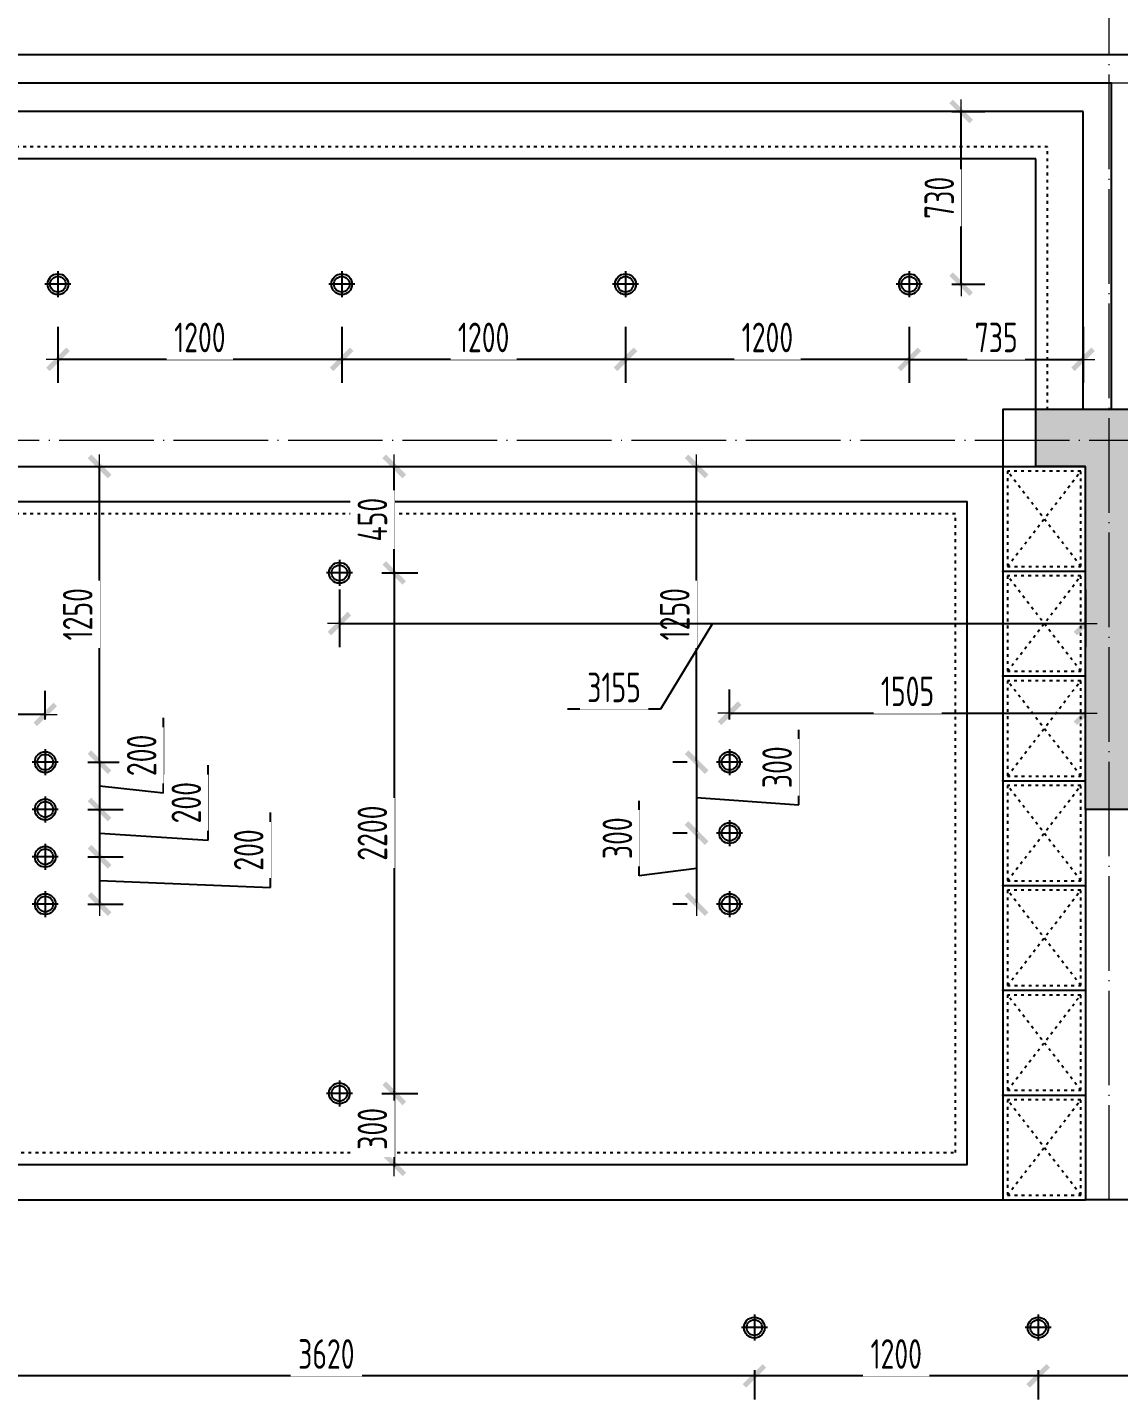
# Model space of a CAD drawing. Header units: inches. Extents: x 600 to 250244, y -404780 to 1000.
# Drawn here: x 169793 to 174407, y -325975 to -320175 of the extents above; entities that cross this region are included whole.
import ezdxf

# ---------------------------------------------------------------- set-up
doc = ezdxf.new("R2010")
doc.units = ezdxf.units.IN
doc.header["$MEASUREMENT"] = 0
doc.linetypes.add('ACAD_ISO03W100', pattern=[30, 12, -18])
doc.linetypes.add('DOTE', pattern=[2.42, 2, -0.2, 0.02, -0.2])
for name, color, linetype in [('D-ARCHI', 250, 'Continuous'), ('EVH 立面填充', 8, 'Continuous'), ('IBS-003-建筑窗框', 3, 'Continuous'), ('IBS-182-原建筑非承重墙', 150, 'Continuous'), ('IBS-200-原建筑承重墙柱', 200, 'Continuous'), ('IBS-63-原建筑窗', 63, 'Continuous'), ('IDS-040-固定高家具', 40, 'Continuous'), ('IRC-2-天花灯具', 2, 'Continuous'), ('IRC-30-天花轮廓线', 30, 'Continuous')]:
    doc.layers.add(name, color=color, linetype=linetype)
doc.layers.add('天棚材质标注', color=2, linetype='Continuous', lineweight=5)
doc.styles.add('HBA-DIMT', font='ARCHS.SHX', dxfattribs={"width": 0.8})
doc.dimstyles.new('HBA_40', dxfattribs={"dimscale": 50, "dimtxt": 2.5, "dimasz": 0.1, "dimexe": 2, "dimexo": 2.5, "dimgap": 0.6, "dimtad": 1, "dimdec": 0, "dimrnd": 5, "dimzin": 0, "dimtxsty": 'HBA-DIMT', "dimblk": 'HBA_DIMENSION_TICK', "dimblk1": 'HBA_DIMENSION_TICK', "dimblk2": 'HBA_DIMENSION_TICK', "dimcen": 0.125, "dimclrd": 44, "dimclre": 44, "dimclrt": 2, "dimadec": 0, "dimazin": 0, "dimtfac": 1, "dimtdec": 0, "dimtix": 1, "dimtmove": 1, "dimatfit": 3, "dimldrblk": 'HBA_Leader_Dot', "dimfxl": 0, "dimtvp": 1, "dimtfill": 1, "dimtolj": 1, "dimtzin": 0, "dimarcsym": 0})

# ---------------------------------------------------------------- blocks, each defined once
blk = doc.blocks.new('A$C2C253EB8')
at = {"layer": 'IRC-2-天花灯具', "color": 250}
for p, q in [((55, 0), (55, 110)), ((0, 55), (110, 55))]:
    blk.add_line(p, q, dxfattribs=at)
at = {"layer": 'IRC-2-天花灯具', "color": 2}
blk.add_ellipse((55, 55), major_axis=(44, 0), ratio=1, start_param=1.571461413961594, end_param=7.85464672114118, dxfattribs=at)
at = {"layer": 'IRC-2-天花灯具', "color": 251}
blk.add_ellipse((55, 55), major_axis=(33, 0), ratio=1, start_param=1.570667, end_param=7.853852, dxfattribs=at)
blk = doc.blocks.new('HBA_DIMENSION_TICK')
at = {"color": 0, "linetype": 'ByBlock'}
for p, q in [((-10, 0), (0, 0)), ((0, 0), (10, 0))]:
    blk.add_line(p, q, dxfattribs=at)
at = {"color": 50, "linetype": 'ByBlock'}
blk.add_solid([(-10, -7), (-7, -10), (7, 10), (10, 7)], dxfattribs=at)
blk = doc.blocks.new('*D486')
at = {"layer": 'Defpoints', "color": 0, "transparency": 16777216}
for p in [(174066.9, -325725.4), (175366.9, -325725.4), (174066.9, -325874.5)]:
    blk.add_point(p, dxfattribs=at)
at = {"layer": '天棚材质标注', "color": 44, "lineweight": -2, "transparency": 16777216}
for p, q in [((174066.9, -325850.4), (174066.9, -325974.5)), ((175361.9, -325874.5), (174071.9, -325874.5)), ((175366.9, -325850.4), (175366.9, -325974.5))]:
    blk.add_line(p, q, dxfattribs=at)
at = {"layer": '天棚材质标注', "color": 44, "lineweight": -2, "transparency": 16777216, "xscale": 5, "yscale": 5, "zscale": 5, "rotation": 180}
blk.add_blockref('HBA_DIMENSION_TICK', (174066.9, -325874.5), dxfattribs=at)
at = {"layer": '天棚材质标注', "color": 44, "lineweight": -2, "transparency": 16777216, "xscale": 5, "yscale": 5, "zscale": 5}
blk.add_blockref('HBA_DIMENSION_TICK', (175366.9, -325874.5), dxfattribs=at)
at = {"layer": '天棚材质标注', "color": 2, "transparency": 16777216, "insert": (174716.9, -325782), "char_height": 125, "attachment_point": 5, "style": 'HBA-DIMT', "bg_fill": 3, "box_fill_scale": 1.25, "bg_fill_color": 256, "bg_fill_true_color": 13158600, "bg_fill_transparency": 0}
blk.add_mtext('\\A1;1300', dxfattribs=at)
blk = doc.blocks.new('HBA_Leader_Dot')
at = {"color": 0, "linetype": 'ByBlock'}
blk.add_line((-5, 0), (-10, 0), dxfattribs=at)
at = {"color": 0, "linetype": 'ByBlock', "const_width": 5}
blk.add_lwpolyline([(-2.5, 0, 1), (2.5, 0, 1)], format="xyb", close=True, dxfattribs=at)
blk = doc.blocks.new('*D487')
at = {"layer": 'Defpoints', "color": 0, "transparency": 16777216}
for p in [(172866.9, -325725.4), (174066.9, -325725.4), (172866.9, -325874.5)]:
    blk.add_point(p, dxfattribs=at)
at = {"layer": '天棚材质标注', "color": 44, "lineweight": -2, "transparency": 16777216}
for p, q in [((172866.9, -325850.4), (172866.9, -325974.5)), ((174061.9, -325874.5), (172871.9, -325874.5)), ((174066.9, -325850.4), (174066.9, -325974.5))]:
    blk.add_line(p, q, dxfattribs=at)
at = {"layer": '天棚材质标注', "color": 44, "lineweight": -2, "transparency": 16777216, "xscale": 5, "yscale": 5, "zscale": 5, "rotation": 180}
blk.add_blockref('HBA_DIMENSION_TICK', (172866.9, -325874.5), dxfattribs=at)
at = {"layer": '天棚材质标注', "color": 44, "lineweight": -2, "transparency": 16777216, "xscale": 5, "yscale": 5, "zscale": 5}
blk.add_blockref('HBA_DIMENSION_TICK', (174066.9, -325874.5), dxfattribs=at)
at = {"layer": '天棚材质标注', "color": 2, "transparency": 16777216, "insert": (173466.9, -325782), "char_height": 125, "attachment_point": 5, "style": 'HBA-DIMT', "bg_fill": 3, "box_fill_scale": 1.25, "bg_fill_color": 256, "bg_fill_true_color": 13158600, "bg_fill_transparency": 0}
blk.add_mtext('\\A1;1200', dxfattribs=at)
blk = doc.blocks.new('*D488')
at = {"layer": 'Defpoints', "color": 0, "transparency": 16777216}
for p in [(169247.2, -325725.4), (172866.9, -325725.4), (169247.2, -325874.5)]:
    blk.add_point(p, dxfattribs=at)
at = {"layer": '天棚材质标注', "color": 44, "lineweight": -2, "transparency": 16777216}
for p, q in [((169247.2, -325850.4), (169247.2, -325974.5)), ((172861.9, -325874.5), (169252.2, -325874.5)), ((172866.9, -325850.4), (172866.9, -325974.5))]:
    blk.add_line(p, q, dxfattribs=at)
at = {"layer": '天棚材质标注', "color": 44, "lineweight": -2, "transparency": 16777216, "xscale": 5, "yscale": 5, "zscale": 5, "rotation": 180}
blk.add_blockref('HBA_DIMENSION_TICK', (169247.2, -325874.5), dxfattribs=at)
at = {"layer": '天棚材质标注', "color": 44, "lineweight": -2, "transparency": 16777216, "xscale": 5, "yscale": 5, "zscale": 5}
blk.add_blockref('HBA_DIMENSION_TICK', (172866.9, -325874.5), dxfattribs=at)
at = {"layer": '天棚材质标注', "color": 2, "transparency": 16777216, "insert": (171057.1, -325782), "char_height": 125, "attachment_point": 5, "style": 'HBA-DIMT', "bg_fill": 3, "box_fill_scale": 1.25, "bg_fill_color": 256, "bg_fill_true_color": 13158600, "bg_fill_transparency": 0}
blk.add_mtext('\\A1;3620', dxfattribs=at)
blk = doc.blocks.new('*D496')
at = {"layer": 'Defpoints', "color": 0, "transparency": 16777216}
for p in [(174267.1, -323073.6), (172762.1, -323225.4, 0), (174267.1, -323225.4)]:
    blk.add_point(p, dxfattribs=at)
at = {"layer": '天棚材质标注', "color": 44, "lineweight": -2, "transparency": 16777216}
for p, q in [((172762.1, -323100.4), (172762.1, -322973.6)), ((174267.1, -323100.4), (174267.1, -322973.6)), ((172767.1, -323073.6), (174262.1, -323073.6))]:
    blk.add_line(p, q, dxfattribs=at)
at = {"layer": '天棚材质标注', "color": 44, "lineweight": -2, "transparency": 16777216, "xscale": 5, "yscale": 5, "zscale": 5, "rotation": 180}
blk.add_blockref('HBA_DIMENSION_TICK', (172762.1, -323073.6), dxfattribs=at)
at = {"layer": '天棚材质标注', "color": 44, "lineweight": -2, "transparency": 16777216, "xscale": 5, "yscale": 5, "zscale": 5}
blk.add_blockref('HBA_DIMENSION_TICK', (174267.1, -323073.6), dxfattribs=at)
at = {"layer": '天棚材质标注', "color": 2, "transparency": 16777216, "insert": (173514.6, -322981.1), "char_height": 125, "attachment_point": 5, "style": 'HBA-DIMT', "bg_fill": 3, "box_fill_scale": 1.25, "bg_fill_color": 256, "bg_fill_true_color": 13158600, "bg_fill_transparency": 0}
blk.add_mtext('\\A1;1505', dxfattribs=at)
blk = doc.blocks.new('*D497')
at = {"layer": 'Defpoints', "color": 0, "transparency": 16777216}
for p in [(172707.1, -323280.4, 0), (172622.8, -323580.4), (172707.1, -323580.4, 0)]:
    blk.add_point(p, dxfattribs=at)
at = {"layer": '天棚材质标注', "color": 44, "lineweight": -2, "transparency": 16777216}
for p, q in [((173055.7, -323460.4), (173055.7, -323143.3)), ((172582.1, -323280.4), (172522.8, -323280.4)), ((172622.8, -323285.4), (172622.8, -323575.4)), ((172622.8, -323430.4), (173055.7, -323460.4)), ((172582.1, -323580.4), (172522.8, -323580.4))]:
    blk.add_line(p, q, dxfattribs=at)
at = {"layer": '天棚材质标注', "color": 44, "lineweight": -2, "transparency": 16777216, "xscale": 5, "yscale": 5, "zscale": 5}
for p, rotation in [((172622.8, -323280.4), 90), ((172622.8, -323580.4), 270)]:
    blk.add_blockref('HBA_DIMENSION_TICK', p, dxfattribs=dict(at, rotation=rotation))
at = {"layer": '天棚材质标注', "color": 2, "transparency": 16777216, "insert": (172963.2, -323301.8), "char_height": 125, "attachment_point": 5, "rotation": 90, "style": 'HBA-DIMT', "bg_fill": 3, "box_fill_scale": 1.25, "bg_fill_color": 256, "bg_fill_true_color": 13158600, "bg_fill_transparency": 0}
blk.add_mtext('\\A1;300', dxfattribs=at)
blk = doc.blocks.new('*D498')
at = {"layer": 'Defpoints', "color": 0, "transparency": 16777216}
for p in [(172707.1, -323580.4, 0), (172622.8, -323880.4), (172707.1, -323880.4, 0)]:
    blk.add_point(p, dxfattribs=at)
at = {"layer": '天棚材质标注', "color": 44, "lineweight": -2, "transparency": 16777216}
for p, q in [((172380.4, -323760.4), (172380.4, -323443.3)), ((172582.1, -323580.4), (172522.8, -323580.4)), ((172622.8, -323585.4), (172622.8, -323875.4)), ((172622.8, -323730.4), (172380.4, -323760.4)), ((172582.1, -323880.4), (172522.8, -323880.4))]:
    blk.add_line(p, q, dxfattribs=at)
at = {"layer": '天棚材质标注', "color": 44, "lineweight": -2, "transparency": 16777216, "xscale": 5, "yscale": 5, "zscale": 5}
for p, rotation in [((172622.8, -323580.4), 90), ((172622.8, -323880.4), 270)]:
    blk.add_blockref('HBA_DIMENSION_TICK', p, dxfattribs=dict(at, rotation=rotation))
at = {"layer": '天棚材质标注', "color": 2, "transparency": 16777216, "insert": (172287.9, -323601.8), "char_height": 125, "attachment_point": 5, "rotation": 90, "style": 'HBA-DIMT', "bg_fill": 3, "box_fill_scale": 1.25, "bg_fill_color": 256, "bg_fill_true_color": 13158600, "bg_fill_transparency": 0}
blk.add_mtext('\\A1;300', dxfattribs=at)
blk = doc.blocks.new('*D499')
at = {"layer": 'Defpoints', "color": 0, "transparency": 16777216}
for p in [(172622.8, -322030.4), (172622.8, -322030.4), (172707.1, -323280.4, 0)]:
    blk.add_point(p, dxfattribs=at)
at = {"layer": '天棚材质标注', "color": 44, "lineweight": -2, "transparency": 16777216}
for p, q in [((172497.8, -322030.4), (172522.8, -322030.4)), ((172622.8, -323275.4), (172622.8, -322035.4)), ((172582.1, -323280.4), (172522.8, -323280.4))]:
    blk.add_line(p, q, dxfattribs=at)
at = {"layer": '天棚材质标注', "color": 44, "lineweight": -2, "transparency": 16777216, "xscale": 5, "yscale": 5, "zscale": 5}
for p, rotation in [((172622.8, -322030.4), 90), ((172622.8, -323280.4), 270)]:
    blk.add_blockref('HBA_DIMENSION_TICK', p, dxfattribs=dict(at, rotation=rotation))
at = {"layer": '天棚材质标注', "color": 2, "transparency": 16777216, "insert": (172530.3, -322655.4), "char_height": 125, "attachment_point": 5, "rotation": 90, "style": 'HBA-DIMT', "bg_fill": 3, "box_fill_scale": 1.25, "bg_fill_color": 256, "bg_fill_true_color": 13158600, "bg_fill_transparency": 0}
blk.add_mtext('\\A1;1250', dxfattribs=at)
blk = doc.blocks.new('*D500')
at = {"layer": 'Defpoints', "color": 0, "transparency": 16777216}
for p in [(171167.1, -322030.4), (171344.2, -322030.4), (171167.1, -322480.4, 0)]:
    blk.add_point(p, dxfattribs=at)
at = {"layer": '天棚材质标注', "color": 44, "lineweight": -2, "transparency": 16777216}
for p, q in [((171292.1, -322030.4), (171444.2, -322030.4)), ((171344.2, -322475.4), (171344.2, -322035.4)), ((171292.1, -322480.4), (171444.2, -322480.4))]:
    blk.add_line(p, q, dxfattribs=at)
at = {"layer": '天棚材质标注', "color": 44, "lineweight": -2, "transparency": 16777216, "xscale": 5, "yscale": 5, "zscale": 5}
for p, rotation in [((171344.2, -322030.4), 90), ((171344.2, -322480.4), 270)]:
    blk.add_blockref('HBA_DIMENSION_TICK', p, dxfattribs=dict(at, rotation=rotation))
at = {"layer": '天棚材质标注', "color": 2, "transparency": 16777216, "insert": (171251.7, -322255.4), "char_height": 125, "attachment_point": 5, "rotation": 90, "style": 'HBA-DIMT', "bg_fill": 3, "box_fill_scale": 1.25, "bg_fill_color": 256, "bg_fill_true_color": 13158600, "bg_fill_transparency": 0}
blk.add_mtext('\\A1;450', dxfattribs=at)
blk = doc.blocks.new('*D501')
at = {"layer": 'Defpoints', "color": 0, "transparency": 16777216}
for p in [(171167.1, -322480.4, 0), (171167.1, -324680.4, 0), (171344.2, -324680.4)]:
    blk.add_point(p, dxfattribs=at)
at = {"layer": '天棚材质标注', "color": 44, "lineweight": -2, "transparency": 16777216}
for p, q in [((171292.1, -322480.4), (171444.2, -322480.4)), ((171344.2, -322485.4), (171344.2, -324675.4)), ((171292.1, -324680.4), (171444.2, -324680.4))]:
    blk.add_line(p, q, dxfattribs=at)
at = {"layer": '天棚材质标注', "color": 44, "lineweight": -2, "transparency": 16777216, "xscale": 5, "yscale": 5, "zscale": 5}
for p, rotation in [((171344.2, -322480.4), 90), ((171344.2, -324680.4), 270)]:
    blk.add_blockref('HBA_DIMENSION_TICK', p, dxfattribs=dict(at, rotation=rotation))
at = {"layer": '天棚材质标注', "color": 2, "transparency": 16777216, "insert": (171251.7, -323580.4), "char_height": 125, "attachment_point": 5, "rotation": 90, "style": 'HBA-DIMT', "bg_fill": 3, "box_fill_scale": 1.25, "bg_fill_color": 256, "bg_fill_true_color": 13158600, "bg_fill_transparency": 0}
blk.add_mtext('\\A1;2200', dxfattribs=at)
blk = doc.blocks.new('*D502')
at = {"layer": 'Defpoints', "color": 0, "transparency": 16777216}
for p in [(171167.1, -324680.4, 0), (171344.2, -324980.4), (171344.2, -324980.4)]:
    blk.add_point(p, dxfattribs=at)
at = {"layer": '天棚材质标注', "color": 44, "lineweight": -2, "transparency": 16777216}
for p, q in [((171292.1, -324680.4), (171444.2, -324680.4)), ((171344.2, -324675.4), (171344.2, -324670.4)), ((171344.2, -324680.4), (171344.2, -324980.4)), ((171219.2, -324980.4), (171244.2, -324980.4)), ((171344.2, -324985.4), (171344.2, -324990.4))]:
    blk.add_line(p, q, dxfattribs=at)
at = {"layer": '天棚材质标注', "color": 44, "lineweight": -2, "transparency": 16777216, "xscale": 5, "yscale": 5, "zscale": 5}
for p, rotation in [((171344.2, -324680.4), 270), ((171344.2, -324980.4), 90)]:
    blk.add_blockref('HBA_DIMENSION_TICK', p, dxfattribs=dict(at, rotation=rotation))
at = {"layer": '天棚材质标注', "color": 2, "transparency": 16777216, "insert": (171251.7, -324830.4), "char_height": 125, "attachment_point": 5, "rotation": 90, "style": 'HBA-DIMT', "bg_fill": 3, "box_fill_scale": 1.25, "bg_fill_color": 256, "bg_fill_true_color": 13158600, "bg_fill_transparency": 0}
blk.add_mtext('\\A1;300', dxfattribs=at)
blk = doc.blocks.new('*D503')
at = {"layer": 'Defpoints', "color": 0, "transparency": 16777216}
for p in [(171112.1, -322425.4, 0), (174267.1, -322425.4), (174267.1, -322694.4)]:
    blk.add_point(p, dxfattribs=at)
at = {"layer": '天棚材质标注', "color": 44, "lineweight": -2, "transparency": 16777216}
for p, q in [((171112.1, -322550.4), (171112.1, -322794.4)), ((174267.1, -322550.4), (174267.1, -322794.4)), ((171117.1, -322694.4), (174262.1, -322694.4)), ((172689.6, -322694.4), (172470.2, -323057)), ((172470.2, -323057), (172076.9, -323057))]:
    blk.add_line(p, q, dxfattribs=at)
at = {"layer": '天棚材质标注', "color": 44, "lineweight": -2, "transparency": 16777216, "xscale": 5, "yscale": 5, "zscale": 5, "rotation": 180}
blk.add_blockref('HBA_DIMENSION_TICK', (171112.1, -322694.4), dxfattribs=at)
at = {"layer": '天棚材质标注', "color": 44, "lineweight": -2, "transparency": 16777216, "xscale": 5, "yscale": 5, "zscale": 5}
blk.add_blockref('HBA_DIMENSION_TICK', (174267.1, -322694.4), dxfattribs=at)
at = {"layer": '天棚材质标注', "color": 2, "transparency": 16777216, "insert": (172273.5, -322964.5), "char_height": 125, "attachment_point": 5, "style": 'HBA-DIMT', "bg_fill": 3, "box_fill_scale": 1.25, "bg_fill_color": 256, "bg_fill_true_color": 13158600, "bg_fill_transparency": 0}
blk.add_mtext('\\A1;3155', dxfattribs=at)
blk = doc.blocks.new('*D504')
at = {"layer": 'Defpoints', "color": 0, "transparency": 16777216}
for p in [(169923.3, -322030.4), (170098.1, -322030.4), (169923.3, -323280.4)]:
    blk.add_point(p, dxfattribs=at)
at = {"layer": '天棚材质标注', "color": 44, "lineweight": -2, "transparency": 16777216}
for p, q in [((170048.3, -322030.4), (170198.1, -322030.4)), ((170098.1, -323275.4), (170098.1, -322035.4)), ((170048.3, -323280.4), (170198.1, -323280.4))]:
    blk.add_line(p, q, dxfattribs=at)
at = {"layer": '天棚材质标注', "color": 44, "lineweight": -2, "transparency": 16777216, "xscale": 5, "yscale": 5, "zscale": 5}
for p, rotation in [((170098.1, -322030.4), 90), ((170098.1, -323280.4), 270)]:
    blk.add_blockref('HBA_DIMENSION_TICK', p, dxfattribs=dict(at, rotation=rotation))
at = {"layer": '天棚材质标注', "color": 2, "transparency": 16777216, "insert": (170005.6, -322655.4), "char_height": 125, "attachment_point": 5, "rotation": 90, "style": 'HBA-DIMT', "bg_fill": 3, "box_fill_scale": 1.25, "bg_fill_color": 256, "bg_fill_true_color": 13158600, "bg_fill_transparency": 0}
blk.add_mtext('\\A1;1250', dxfattribs=at)
blk = doc.blocks.new('*D505')
at = {"layer": 'Defpoints', "color": 0, "transparency": 16777216}
for p in [(169923.3, -323280.4), (169923.3, -323480.4), (170098.1, -323480.4)]:
    blk.add_point(p, dxfattribs=at)
at = {"layer": '天棚材质标注', "color": 44, "lineweight": -2, "transparency": 16777216}
for p, q in [((170368.5, -323410.4), (170368.5, -323093.3)), ((170048.3, -323280.4), (170198.1, -323280.4)), ((170098.1, -323285.4), (170098.1, -323475.4)), ((170098.1, -323380.4), (170368.5, -323410.4)), ((170048.3, -323480.4), (170198.1, -323480.4))]:
    blk.add_line(p, q, dxfattribs=at)
at = {"layer": '天棚材质标注', "color": 44, "lineweight": -2, "transparency": 16777216, "xscale": 5, "yscale": 5, "zscale": 5}
for p, rotation in [((170098.1, -323280.4), 90), ((170098.1, -323480.4), 270)]:
    blk.add_blockref('HBA_DIMENSION_TICK', p, dxfattribs=dict(at, rotation=rotation))
at = {"layer": '天棚材质标注', "color": 2, "transparency": 16777216, "insert": (170276, -323251.8), "char_height": 125, "attachment_point": 5, "rotation": 90, "style": 'HBA-DIMT', "bg_fill": 3, "box_fill_scale": 1.25, "bg_fill_color": 256, "bg_fill_true_color": 13158600, "bg_fill_transparency": 0}
blk.add_mtext('\\A1;200', dxfattribs=at)
blk = doc.blocks.new('*D506')
at = {"layer": 'Defpoints', "color": 0, "transparency": 16777216}
for p in [(169923.3, -323480.4), (169923.3, -323680.4), (170098.1, -323680.4)]:
    blk.add_point(p, dxfattribs=at)
at = {"layer": '天棚材质标注', "color": 44, "lineweight": -2, "transparency": 16777216}
for p, q in [((170557.2, -323610.4), (170557.2, -323293.3)), ((170048.3, -323480.4), (170198.1, -323480.4)), ((170098.1, -323485.4), (170098.1, -323675.4)), ((170098.1, -323580.4), (170557.2, -323610.4)), ((170048.3, -323680.4), (170198.1, -323680.4))]:
    blk.add_line(p, q, dxfattribs=at)
at = {"layer": '天棚材质标注', "color": 44, "lineweight": -2, "transparency": 16777216, "xscale": 5, "yscale": 5, "zscale": 5}
for p, rotation in [((170098.1, -323480.4), 90), ((170098.1, -323680.4), 270)]:
    blk.add_blockref('HBA_DIMENSION_TICK', p, dxfattribs=dict(at, rotation=rotation))
at = {"layer": '天棚材质标注', "color": 2, "transparency": 16777216, "insert": (170464.7, -323451.8), "char_height": 125, "attachment_point": 5, "rotation": 90, "style": 'HBA-DIMT', "bg_fill": 3, "box_fill_scale": 1.25, "bg_fill_color": 256, "bg_fill_true_color": 13158600, "bg_fill_transparency": 0}
blk.add_mtext('\\A1;200', dxfattribs=at)
blk = doc.blocks.new('*D507')
at = {"layer": 'Defpoints', "color": 0, "transparency": 16777216}
for p in [(169923.3, -323680.4), (169923.3, -323880.4), (170098.1, -323880.4)]:
    blk.add_point(p, dxfattribs=at)
at = {"layer": '天棚材质标注', "color": 44, "lineweight": -2, "transparency": 16777216}
for p, q in [((170821.2, -323810.4), (170821.2, -323493.3)), ((170048.3, -323680.4), (170198.1, -323680.4)), ((170098.1, -323685.4), (170098.1, -323875.4)), ((170098.1, -323780.4), (170821.2, -323810.4)), ((170048.3, -323880.4), (170198.1, -323880.4))]:
    blk.add_line(p, q, dxfattribs=at)
at = {"layer": '天棚材质标注', "color": 44, "lineweight": -2, "transparency": 16777216, "xscale": 5, "yscale": 5, "zscale": 5}
for p, rotation in [((170098.1, -323680.4), 90), ((170098.1, -323880.4), 270)]:
    blk.add_blockref('HBA_DIMENSION_TICK', p, dxfattribs=dict(at, rotation=rotation))
at = {"layer": '天棚材质标注', "color": 2, "transparency": 16777216, "insert": (170728.7, -323651.8), "char_height": 125, "attachment_point": 5, "rotation": 90, "style": 'HBA-DIMT', "bg_fill": 3, "box_fill_scale": 1.25, "bg_fill_color": 256, "bg_fill_true_color": 13158600, "bg_fill_transparency": 0}
blk.add_mtext('\\A1;200', dxfattribs=at)
blk = doc.blocks.new('*D508')
at = {"layer": 'Defpoints', "color": 0, "transparency": 16777216}
for p in [(168397.1, -323078.5), (168397.1, -323225.4), (169868.3, -323225.4)]:
    blk.add_point(p, dxfattribs=at)
at = {"layer": '天棚材质标注', "color": 44, "lineweight": -2, "transparency": 16777216}
for p, q in [((168397.1, -323100.4), (168397.1, -322978.5)), ((169868.3, -323100.4), (169868.3, -322978.5)), ((169863.3, -323078.5), (168402.1, -323078.5))]:
    blk.add_line(p, q, dxfattribs=at)
at = {"layer": '天棚材质标注', "color": 44, "lineweight": -2, "transparency": 16777216, "xscale": 5, "yscale": 5, "zscale": 5, "rotation": 180}
blk.add_blockref('HBA_DIMENSION_TICK', (168397.1, -323078.5), dxfattribs=at)
at = {"layer": '天棚材质标注', "color": 44, "lineweight": -2, "transparency": 16777216, "xscale": 5, "yscale": 5, "zscale": 5}
blk.add_blockref('HBA_DIMENSION_TICK', (169868.3, -323078.5), dxfattribs=at)
at = {"layer": '天棚材质标注', "color": 2, "transparency": 16777216, "insert": (169132.7, -322986), "char_height": 125, "attachment_point": 5, "style": 'HBA-DIMT', "bg_fill": 3, "box_fill_scale": 1.25, "bg_fill_color": 256, "bg_fill_true_color": 13158600, "bg_fill_transparency": 0}
blk.add_mtext('\\A1;1470', dxfattribs=at)
blk = doc.blocks.new('*D509')
at = {"layer": 'Defpoints', "color": 0, "transparency": 16777216}
for p in [(173577.1, -320530.2), (173741.4, -320530.2), (173577.1, -321260.3)]:
    blk.add_point(p, dxfattribs=at)
at = {"layer": '天棚材质标注', "color": 44, "lineweight": -2, "transparency": 16777216}
for p, q in [((173702.1, -320530.2), (173841.4, -320530.2)), ((173741.4, -321255.3), (173741.4, -320535.2)), ((173702.1, -321260.3), (173841.4, -321260.3))]:
    blk.add_line(p, q, dxfattribs=at)
at = {"layer": '天棚材质标注', "color": 44, "lineweight": -2, "transparency": 16777216, "xscale": 5, "yscale": 5, "zscale": 5}
for p, rotation in [((173741.4, -320530.2), 90), ((173741.4, -321260.3), 270)]:
    blk.add_blockref('HBA_DIMENSION_TICK', p, dxfattribs=dict(at, rotation=rotation))
at = {"layer": '天棚材质标注', "color": 2, "transparency": 16777216, "insert": (173648.9, -320895.2), "char_height": 125, "attachment_point": 5, "rotation": 90, "style": 'HBA-DIMT', "bg_fill": 3, "box_fill_scale": 1.25, "bg_fill_color": 256, "bg_fill_true_color": 13158600, "bg_fill_transparency": 0}
blk.add_mtext('\\A1;730', dxfattribs=at)
blk = doc.blocks.new('*D510')
at = {"layer": 'Defpoints', "color": 0, "transparency": 16777216}
for p in [(173522.1, -321315.3), (174257.1, -321315.3), (174257.1, -321577.8)]:
    blk.add_point(p, dxfattribs=at)
at = {"layer": '天棚材质标注', "color": 44, "lineweight": -2, "transparency": 16777216}
for p, q in [((173522.1, -321440.3), (173522.1, -321677.8)), ((174257.1, -321440.3), (174257.1, -321677.8)), ((173527.1, -321577.8), (174252.1, -321577.8))]:
    blk.add_line(p, q, dxfattribs=at)
at = {"layer": '天棚材质标注', "color": 44, "lineweight": -2, "transparency": 16777216, "xscale": 5, "yscale": 5, "zscale": 5, "rotation": 180}
blk.add_blockref('HBA_DIMENSION_TICK', (173522.1, -321577.8), dxfattribs=at)
at = {"layer": '天棚材质标注', "color": 44, "lineweight": -2, "transparency": 16777216, "xscale": 5, "yscale": 5, "zscale": 5}
blk.add_blockref('HBA_DIMENSION_TICK', (174257.1, -321577.8), dxfattribs=at)
at = {"layer": '天棚材质标注', "color": 2, "transparency": 16777216, "insert": (173889.6, -321485.3), "char_height": 125, "attachment_point": 5, "style": 'HBA-DIMT', "bg_fill": 3, "box_fill_scale": 1.25, "bg_fill_color": 256, "bg_fill_true_color": 13158600, "bg_fill_transparency": 0}
blk.add_mtext('\\A1;735', dxfattribs=at)
blk = doc.blocks.new('*D511')
at = {"layer": 'Defpoints', "color": 0, "transparency": 16777216}
for p in [(172322.1, -321315.3), (173522.1, -321315.3), (172322.1, -321577.8)]:
    blk.add_point(p, dxfattribs=at)
at = {"layer": '天棚材质标注', "color": 44, "lineweight": -2, "transparency": 16777216}
for p, q in [((172322.1, -321440.3), (172322.1, -321677.8)), ((173522.1, -321440.3), (173522.1, -321677.8)), ((173517.1, -321577.8), (172327.1, -321577.8))]:
    blk.add_line(p, q, dxfattribs=at)
at = {"layer": '天棚材质标注', "color": 44, "lineweight": -2, "transparency": 16777216, "xscale": 5, "yscale": 5, "zscale": 5, "rotation": 180}
blk.add_blockref('HBA_DIMENSION_TICK', (172322.1, -321577.8), dxfattribs=at)
at = {"layer": '天棚材质标注', "color": 44, "lineweight": -2, "transparency": 16777216, "xscale": 5, "yscale": 5, "zscale": 5}
blk.add_blockref('HBA_DIMENSION_TICK', (173522.1, -321577.8), dxfattribs=at)
at = {"layer": '天棚材质标注', "color": 2, "transparency": 16777216, "insert": (172922.1, -321485.3), "char_height": 125, "attachment_point": 5, "style": 'HBA-DIMT', "bg_fill": 3, "box_fill_scale": 1.25, "bg_fill_color": 256, "bg_fill_true_color": 13158600, "bg_fill_transparency": 0}
blk.add_mtext('\\A1;1200', dxfattribs=at)
blk = doc.blocks.new('*D512')
at = {"layer": 'Defpoints', "color": 0, "transparency": 16777216}
for p in [(171122.1, -321315.3), (172322.1, -321315.3), (171122.1, -321577.8)]:
    blk.add_point(p, dxfattribs=at)
at = {"layer": '天棚材质标注', "color": 44, "lineweight": -2, "transparency": 16777216}
for p, q in [((171122.1, -321440.3), (171122.1, -321677.8)), ((172322.1, -321440.3), (172322.1, -321677.8)), ((172317.1, -321577.8), (171127.1, -321577.8))]:
    blk.add_line(p, q, dxfattribs=at)
at = {"layer": '天棚材质标注', "color": 44, "lineweight": -2, "transparency": 16777216, "xscale": 5, "yscale": 5, "zscale": 5, "rotation": 180}
blk.add_blockref('HBA_DIMENSION_TICK', (171122.1, -321577.8), dxfattribs=at)
at = {"layer": '天棚材质标注', "color": 44, "lineweight": -2, "transparency": 16777216, "xscale": 5, "yscale": 5, "zscale": 5}
blk.add_blockref('HBA_DIMENSION_TICK', (172322.1, -321577.8), dxfattribs=at)
at = {"layer": '天棚材质标注', "color": 2, "transparency": 16777216, "insert": (171722.1, -321485.3), "char_height": 125, "attachment_point": 5, "style": 'HBA-DIMT', "bg_fill": 3, "box_fill_scale": 1.25, "bg_fill_color": 256, "bg_fill_true_color": 13158600, "bg_fill_transparency": 0}
blk.add_mtext('\\A1;1200', dxfattribs=at)
blk = doc.blocks.new('*D513')
at = {"layer": 'Defpoints', "color": 0, "transparency": 16777216}
for p in [(169922.1, -321315.3), (171122.1, -321315.3), (169922.1, -321577.8)]:
    blk.add_point(p, dxfattribs=at)
at = {"layer": '天棚材质标注', "color": 44, "lineweight": -2, "transparency": 16777216}
for p, q in [((169922.1, -321440.3), (169922.1, -321677.8)), ((171122.1, -321440.3), (171122.1, -321677.8)), ((171117.1, -321577.8), (169927.1, -321577.8))]:
    blk.add_line(p, q, dxfattribs=at)
at = {"layer": '天棚材质标注', "color": 44, "lineweight": -2, "transparency": 16777216, "xscale": 5, "yscale": 5, "zscale": 5, "rotation": 180}
blk.add_blockref('HBA_DIMENSION_TICK', (169922.1, -321577.8), dxfattribs=at)
at = {"layer": '天棚材质标注', "color": 44, "lineweight": -2, "transparency": 16777216, "xscale": 5, "yscale": 5, "zscale": 5}
blk.add_blockref('HBA_DIMENSION_TICK', (171122.1, -321577.8), dxfattribs=at)
at = {"layer": '天棚材质标注', "color": 2, "transparency": 16777216, "insert": (170522.1, -321485.3), "char_height": 125, "attachment_point": 5, "style": 'HBA-DIMT', "bg_fill": 3, "box_fill_scale": 1.25, "bg_fill_color": 256, "bg_fill_true_color": 13158600, "bg_fill_transparency": 0}
blk.add_mtext('\\A1;1200', dxfattribs=at)

msp = doc.modelspace()

# ---------------------------------------------------------------- hatches: boundary and pattern name
at = {"layer": 'EVH 立面填充'}
h = msp.add_hatch(color=256, dxfattribs=at)
h.dxf.hatch_style = 1
h.paths.add_polyline_path([(174267.1, -322030.4), (174267.1, -323480.4), (174487.1, -323480.4), (174487.1, -321790.4), (174057.1, -321790.4), (174057.1, -322030.4)])

# ---------------------------------------------------------------- linework, layer by layer
for p in [(173917.1, -322473.3), (173917.1, -322916.1), (173917.1, -323359), (173917.1, -323801.8), (173917.1, -324244.7), (173917.1, -324687.5)]:
    msp.add_point(p)
at = {"layer": 'D-ARCHI', "color": 251, "linetype": 'DOTE', "lineweight": 5, "ltscale": 200}
for p, q in [((174367.1, -325130.4), (174367.1, -317590.2)), ((180007.1, -320410.2), (159679.8, -320410.2)), ((180007.1, -321920.4), (159667.1, -321920.4))]:
    msp.add_line(p, q, dxfattribs=at)
at = {"layer": 'IBS-003-建筑窗框', "color": 251, "ltscale": 10}
for p, q in [((174487.1, -320290.2), (168947.1, -320290.2)), ((174257.1, -320530.2), (169187.1, -320530.2)), ((174257.1, -321790.4), (174257.1, -320530.2)), ((174057.1, -320730.2), (169387.1, -320730.2)), ((174057.1, -321790.4), (174057.1, -320730.2))]:
    msp.add_line(p, q, dxfattribs=at)
at = {"layer": 'IBS-182-原建筑非承重墙'}
for p in [(174267.1, -323480.4), (174587.1, -325130.4)]:
    msp.add_line(p, (174267.1, -325130.4), dxfattribs=at)
msp.add_lwpolyline([(173917.1, -322030.4), (174057.1, -322030.4), (174057.1, -321790.4), (173917.1, -321790.4)], close=True, dxfattribs=at)
at = {"layer": 'IBS-200-原建筑承重墙柱', "ltscale": 0.02}
for p, q in [((174057.1, -322030.4), (174057.1, -321790.4)), ((174487.1, -321790.4), (174057.1, -321790.4)), ((174267.1, -322030.4), (174057.1, -322030.4)), ((174267.1, -323480.4), (174267.1, -322030.4)), ((174487.1, -323480.4), (174267.1, -323480.4))]:
    msp.add_line(p, q, dxfattribs=at)
at = {"layer": 'IBS-63-原建筑窗'}
for p, q in [((174377.1, -320410.2), (169067.1, -320410.2)), ((174377.1, -321790.4), (174377.1, -320410.2))]:
    msp.add_line(p, q, dxfattribs=at)
at = {"layer": 'IDS-040-固定高家具'}
for p, q in [((173917.1, -322030.4), (173917.1, -325130.4)), ((173917.1, -322030.4), (174267.1, -322030.4)), ((173917.1, -322473.3), (174267.1, -322473.3)), ((173917.1, -322916.1), (174267.1, -322916.1)), ((173917.1, -323359), (174267.1, -323359)), ((173917.1, -323801.8), (174267.1, -323801.8)), ((173917.1, -324244.7), (174267.1, -324244.7)), ((173917.1, -324687.5), (174267.1, -324687.5)), ((173917.1, -325130.4), (174267.1, -325130.4))]:
    msp.add_line(p, q, dxfattribs=at)
at = {"layer": 'IDS-040-固定高家具', "linetype": 'ACAD_ISO03W100'}
for p, q in [((173937.1, -322453.3), (174247.1, -322050.4)), ((174247.1, -322453.3), (173937.1, -322050.4)), ((173937.1, -322896.1), (174247.1, -322493.3)), ((174247.1, -322896.1), (173937.1, -322493.3)), ((173937.1, -323339), (174247.1, -322936.1)), ((174247.1, -323339), (173937.1, -322936.1)), ((173937.1, -323781.8), (174247.1, -323379)), ((174247.1, -323781.8), (173937.1, -323379)), ((173937.1, -324224.7), (174247.1, -323821.8)), ((174247.1, -324224.7), (173937.1, -323821.8)), ((173937.1, -324667.5), (174247.1, -324264.7)), ((174247.1, -324667.5), (173937.1, -324264.7)), ((173937.1, -325110.4), (174247.1, -324707.5)), ((174247.1, -325110.4), (173937.1, -324707.5))]:
    msp.add_line(p, q, dxfattribs=at)
for points in [[(173937.1, -322453.3), (174247.1, -322453.3), (174247.1, -322050.4), (173937.1, -322050.4)], [(173937.1, -322896.1), (174247.1, -322896.1), (174247.1, -322493.3), (173937.1, -322493.3)], [(173937.1, -323339), (174247.1, -323339), (174247.1, -322936.1), (173937.1, -322936.1)], [(173937.1, -323781.8), (174247.1, -323781.8), (174247.1, -323379), (173937.1, -323379)], [(173937.1, -324224.7), (174247.1, -324224.7), (174247.1, -323821.8), (173937.1, -323821.8)], [(173937.1, -324667.5), (174247.1, -324667.5), (174247.1, -324264.7), (173937.1, -324264.7)], [(173937.1, -325110.4), (174247.1, -325110.4), (174247.1, -324707.5), (173937.1, -324707.5)]]:
    msp.add_lwpolyline(points, close=True, dxfattribs=at)
at = {"layer": 'IRC-2-天花灯具', "linetype": 'ACAD_ISO03W100'}
for p, q in [((174107.1, -320680.2), (169337.1, -320680.2)), ((174107.1, -321790.4), (174107.1, -320680.2))]:
    msp.add_line(p, q, dxfattribs=at)
msp.add_lwpolyline([(168747.1, -324930.4), (173717.1, -324930.4), (173717.1, -322230.4), (168747.1, -322230.4)], close=True, dxfattribs=at)
at = {"layer": 'IRC-30-天花轮廓线'}
for p, q in [((169307.1, -322030.4), (173917.1, -322030.4)), ((168547.1, -325130.4), (173917.1, -325130.4))]:
    msp.add_line(p, q, dxfattribs=at)
msp.add_lwpolyline([(168697.1, -324980.4), (173767.1, -324980.4), (173767.1, -322180.4), (168697.1, -322180.4)], close=True, dxfattribs=at)

# ---------------------------------------------------------------- block references
at = {"layer": 'IRC-2-天花灯具', "rotation": 180}
for p in [(169977.1, -321205.3), (171177.1, -321205.3), (172377.1, -321205.3), (173577.1, -321205.3), (171167.1, -322425.4, 0), (169923.3, -323225.4), (172817.1, -323225.4, 0), (169923.3, -323425.4), (172817.1, -323525.4, 0), (169923.3, -323625.4), (169923.3, -323825.4), (172817.1, -323825.4, 0), (171167.1, -324625.4, 0), (172921.9, -325615.4), (174121.9, -325615.4)]:
    msp.add_blockref('A$C2C253EB8', p, dxfattribs=at)

# ---------------------------------------------------------------- next in the draw order: dimensions: what is measured, and where the dimension line sits
at = {"layer": '天棚材质标注', "color": 6}
for base, p1, p2, picture, middle in [((173741.4, -320530.2), (173577.1, -321260.3), (173577.1, -320530.2), '*D509', (173648.9, -320895.2)), ((170098.1, -322030.4), (169923.3, -323280.4), (169923.3, -322030.4), '*D504', (170005.6, -322655.4)), ((171344.2, -322030.4), (171167.1, -322480.4, 0), (171167.1, -322030.4), '*D500', (171251.7, -322255.4))]:
    dim = msp.add_linear_dim(base=base, p1=p1, p2=p2, angle=90, dimstyle='HBA_40', dxfattribs=at)
    dim.commit()
    dim.dimension.update_dxf_attribs({"geometry": picture, "text_midpoint": middle})
for base, p1, p2, picture, middle in [((174267.1, -323073.6), (172762.1, -323225.4, 0), (174267.1, -323225.4), '*D496', (173514.6, -322981.1)), ((174066.9, -325874.5), (175366.9, -325725.4), (174066.9, -325725.4), '*D486', (174716.9, -325782))]:
    dim = msp.add_linear_dim(base=base, p1=p1, p2=p2, dimstyle='HBA_40', dxfattribs=at)
    dim.commit()
    dim.dimension.update_dxf_attribs({"geometry": picture, "text_midpoint": middle})

# ---------------------------------------------------------------- next in the draw order: dimensions: what is measured, and where the dimension line sits
for base, p1, p2, picture, middle in [((174257.1, -321577.8), (173522.1, -321315.3), (174257.1, -321315.3), '*D510', (173889.6, -321485.3)), ((172866.9, -325874.5), (174066.9, -325725.4), (172866.9, -325725.4), '*D487', (173466.9, -325782))]:
    dim = msp.add_linear_dim(base=base, p1=p1, p2=p2, dimstyle='HBA_40', dxfattribs=at)
    dim.commit()
    dim.dimension.update_dxf_attribs({"geometry": picture, "text_midpoint": middle})
dim = msp.add_linear_dim(base=(171344.2, -324680.4), p1=(171167.1, -322480.4, 0), p2=(171167.1, -324680.4, 0), angle=90, dimstyle='HBA_40', dxfattribs=at)
dim.commit()
dim.dimension.update_dxf_attribs({"geometry": '*D501', "text_midpoint": (171251.7, -323580.4)})
for base, p1, p2, picture, middle in [((170098.1, -323480.4), (169923.3, -323280.4), (169923.3, -323480.4), '*D505', (170368.5, -323380.4)), ((172622.8, -323580.4), (172707.1, -323280.4, 0), (172707.1, -323580.4, 0), '*D497', (173055.7, -323430.4))]:
    dim = msp.add_linear_dim(base=base, p1=p1, p2=p2, angle=90, dimstyle='HBA_40', dxfattribs=at)
    dim.commit()
    dim.dimension.update_dxf_attribs({"geometry": picture, "text_midpoint": middle, "dimtype": 160})

# ---------------------------------------------------------------- next in the draw order: dimensions: what is measured, and where the dimension line sits
for base, p1, p2, picture, middle in [((172322.1, -321577.8), (173522.1, -321315.3), (172322.1, -321315.3), '*D511', (172922.1, -321485.3)), ((168397.1, -323078.5), (169868.3, -323225.4), (168397.1, -323225.4), '*D508', (169132.7, -322986)), ((169247.2, -325874.5), (172866.9, -325725.4), (169247.2, -325725.4), '*D488', (171057.1, -325782))]:
    dim = msp.add_linear_dim(base=base, p1=p1, p2=p2, dimstyle='HBA_40', dxfattribs=at)
    dim.commit()
    dim.dimension.update_dxf_attribs({"geometry": picture, "text_midpoint": middle})
for base, p1, p2, picture, middle in [((172622.8, -322030.4), (172707.1, -323280.4, 0), (172622.8, -322030.4), '*D499', (172530.3, -322655.4)), ((171344.2, -324980.4), (171167.1, -324680.4, 0), (171344.2, -324980.4), '*D502', (171251.7, -324830.4))]:
    dim = msp.add_linear_dim(base=base, p1=p1, p2=p2, angle=90, dimstyle='HBA_40', dxfattribs=at)
    dim.commit()
    dim.dimension.update_dxf_attribs({"geometry": picture, "text_midpoint": middle})
for base, p1, p2, picture, middle in [((170098.1, -323680.4), (169923.3, -323480.4), (169923.3, -323680.4), '*D506', (170557.2, -323580.4)), ((172622.8, -323880.4), (172707.1, -323580.4, 0), (172707.1, -323880.4, 0), '*D498', (172380.4, -323730.4))]:
    dim = msp.add_linear_dim(base=base, p1=p1, p2=p2, angle=90, dimstyle='HBA_40', dxfattribs=at)
    dim.commit()
    dim.dimension.update_dxf_attribs({"geometry": picture, "text_midpoint": middle, "dimtype": 160})

# ---------------------------------------------------------------- next in the draw order: dimensions: what is measured, and where the dimension line sits
dim = msp.add_linear_dim(base=(171122.1, -321577.8), p1=(172322.1, -321315.3), p2=(171122.1, -321315.3), dimstyle='HBA_40', dxfattribs=at)
dim.commit()
dim.dimension.update_dxf_attribs({"geometry": '*D512', "text_midpoint": (171722.1, -321485.3)})
dim = msp.add_linear_dim(base=(174267.1, -322694.4), p1=(171112.1, -322425.4, 0), p2=(174267.1, -322425.4), dimstyle='HBA_40', dxfattribs=at)
dim.commit()
dim.dimension.update_dxf_attribs({"geometry": '*D503', "text_midpoint": (172440.2, -323057), "dimtype": 160})
dim = msp.add_linear_dim(base=(170098.1, -323880.4), p1=(169923.3, -323680.4), p2=(169923.3, -323880.4), angle=90, dimstyle='HBA_40', dxfattribs=at)
dim.commit()
dim.dimension.update_dxf_attribs({"geometry": '*D507', "text_midpoint": (170821.2, -323780.4), "dimtype": 160})

# ---------------------------------------------------------------- next in the draw order: dimensions: what is measured, and where the dimension line sits
dim = msp.add_linear_dim(base=(169922.1, -321577.8), p1=(171122.1, -321315.3), p2=(169922.1, -321315.3), dimstyle='HBA_40', dxfattribs=at)
dim.commit()
dim.dimension.update_dxf_attribs({"geometry": '*D513', "text_midpoint": (170522.1, -321485.3)})

doc.saveas('drawing.dxf')
